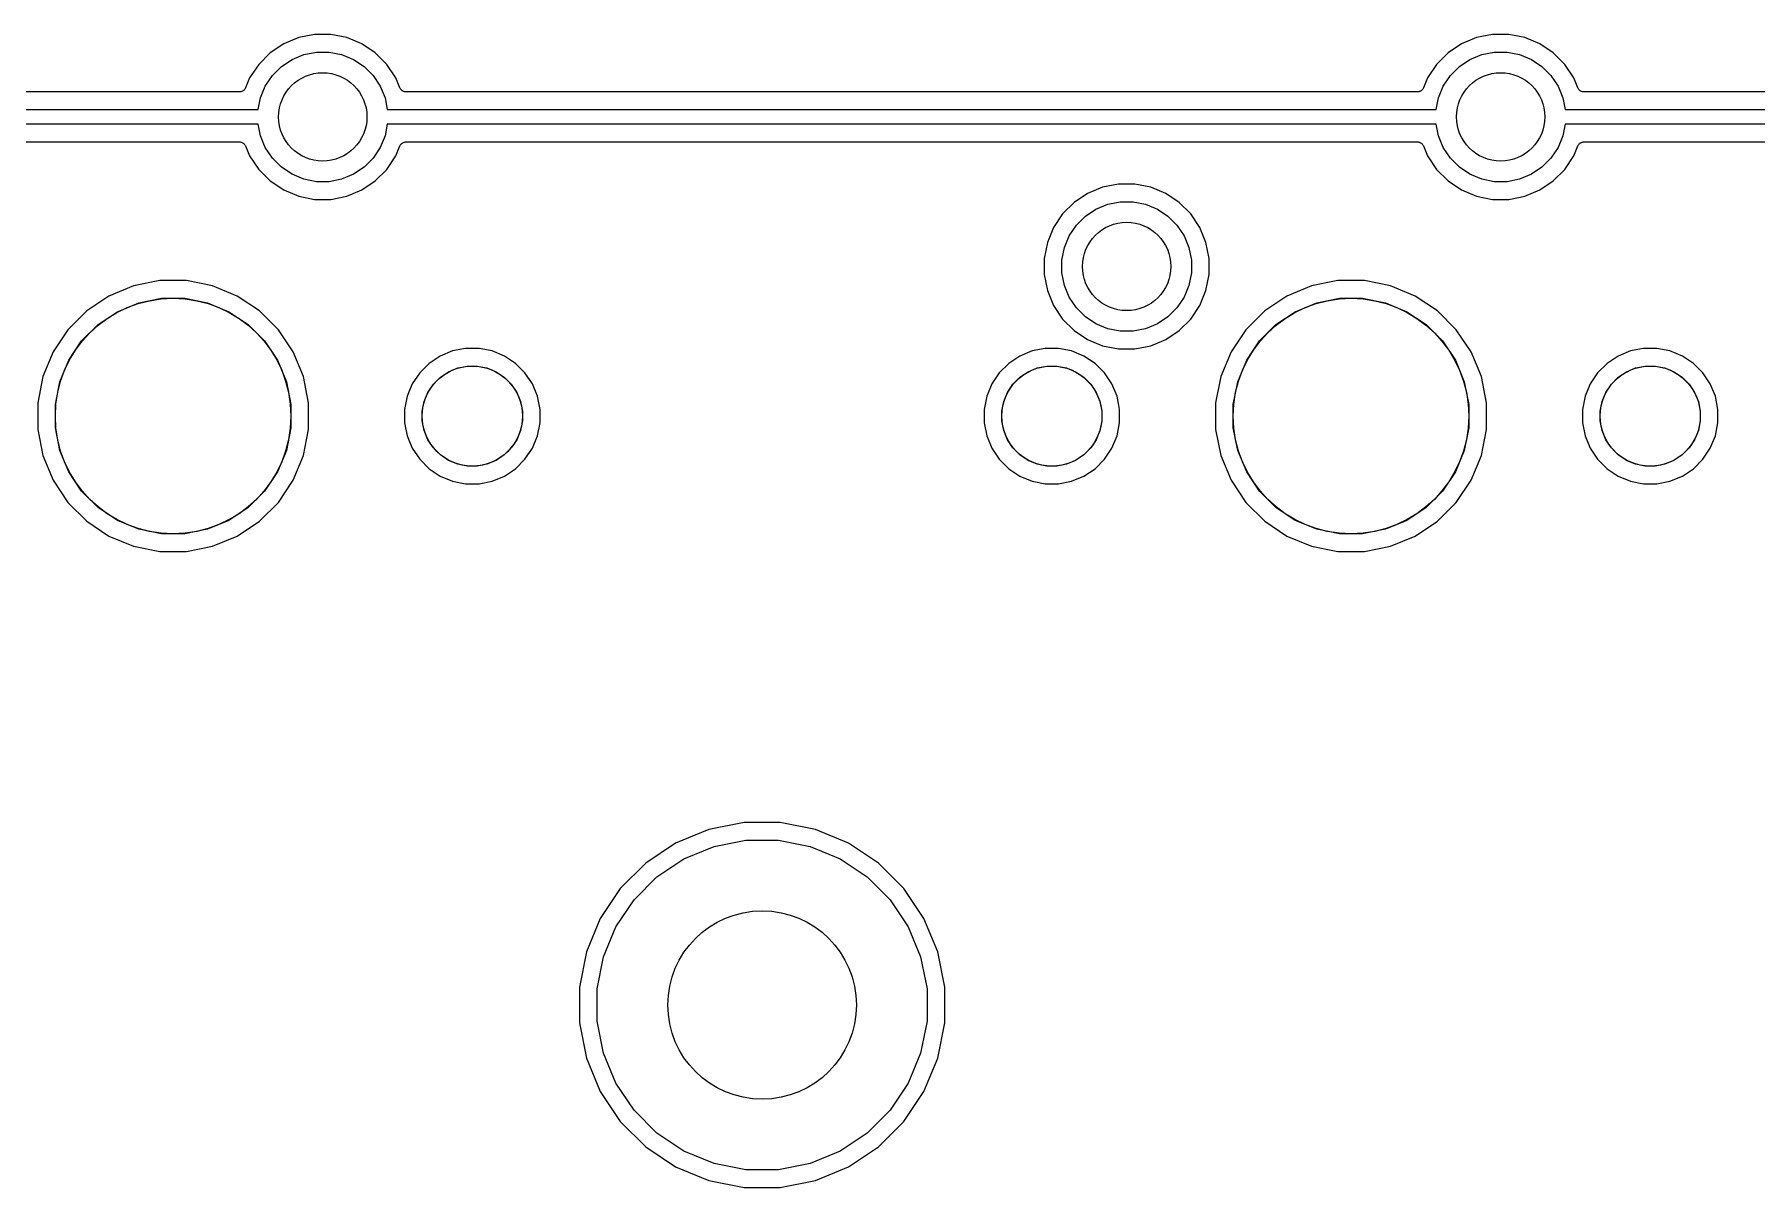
# Model space of a CAD drawing. Extents: x 13 to 148, y -136 to -18.
# Drawn here: x 87.65 to 116.89, y -78.1 to -58.52 of the extents above; entities that cross this region are included whole.
import ezdxf

# ---------------------------------------------------------------- set-up
doc = ezdxf.new("R2010")
doc.units = 0
doc.layers.add('BLACK', color=7, linetype='CONTINUOUS')

msp = doc.modelspace()

# ---------------------------------------------------------------- linework, layer by layer
at = {"layer": 'BLACK', "linetype": 'CONTINUOUS'}
for p, q in [((91.8768, -58.6793), (91.6476, -58.8325)), ((92.1316, -58.5738), (91.8768, -58.6793)), ((92.4021, -58.52), (92.1316, -58.5738)), ((92.6779, -58.52), (92.4021, -58.52)), ((92.9484, -58.5738), (92.6779, -58.52)), ((93.2031, -58.6793), (92.9484, -58.5738)), ((93.4324, -58.8325), (93.2031, -58.6793)), ((111.877, -58.6793), (111.648, -58.8325)), ((112.132, -58.5738), (111.877, -58.6793)), ((112.402, -58.52), (112.132, -58.5738)), ((112.678, -58.52), (112.402, -58.52)), ((112.948, -58.5738), (112.678, -58.52)), ((113.203, -58.6793), (112.948, -58.5738)), ((113.432, -58.8325), (113.203, -58.6793)), ((91.4526, -59.0276), (91.2993, -59.2569)), ((91.6476, -58.8325), (91.4526, -59.0276)), ((91.8388, -59.0656), (92.019, -58.9452)), ((92.019, -58.9452), (92.2191, -58.8623)), ((92.2191, -58.8623), (92.4317, -58.82)), ((92.4317, -58.82), (92.6483, -58.82)), ((92.6483, -58.82), (92.8609, -58.8623)), ((92.8609, -58.8623), (93.061, -58.9452)), ((93.061, -58.9452), (93.2412, -59.0656)), ((93.6274, -59.0276), (93.4324, -58.8325)), ((93.7807, -59.2569), (93.6274, -59.0276)), ((111.453, -59.0276), (111.299, -59.2569)), ((111.648, -58.8325), (111.453, -59.0276)), ((111.839, -59.0656), (112.019, -58.9452)), ((112.019, -58.9452), (112.219, -58.8623)), ((112.219, -58.8623), (112.432, -58.82)), ((112.432, -58.82), (112.648, -58.82)), ((112.648, -58.82), (112.861, -58.8623)), ((112.861, -58.8623), (113.061, -58.9452)), ((113.061, -58.9452), (113.241, -59.0656)), ((113.627, -59.0276), (113.432, -58.8325)), ((113.781, -59.2569), (113.627, -59.0276)), ((91.2993, -59.2569), (91.2288, -59.4271)), ((91.5652, -59.399), (91.6856, -59.2188)), ((91.6856, -59.2188), (91.8388, -59.0656)), ((93.2412, -59.0656), (93.3944, -59.2188)), ((93.3944, -59.2188), (93.5148, -59.399)), ((93.8512, -59.4271), (93.7807, -59.2569)), ((111.299, -59.2569), (111.229, -59.4271)), ((111.565, -59.399), (111.686, -59.2188)), ((111.686, -59.2188), (111.839, -59.0656)), ((113.241, -59.0656), (113.394, -59.2188)), ((113.394, -59.2188), (113.515, -59.399)), ((113.851, -59.4271), (113.781, -59.2569)), ((91.1272, -59.495), (73.9528, -59.495)), ((91.1374, -59.494), (91.1272, -59.495)), ((91.1476, -59.4931), (91.1374, -59.494)), ((91.1481, -59.493), (91.1476, -59.4931)), ((91.1486, -59.4929), (91.1481, -59.493)), ((91.1584, -59.4899), (91.1486, -59.4929)), ((91.1682, -59.4871), (91.1584, -59.4899)), ((91.1686, -59.4868), (91.1682, -59.4871)), ((91.1691, -59.4867), (91.1686, -59.4868)), ((91.1782, -59.4819), (91.1691, -59.4867)), ((91.1873, -59.4771), (91.1782, -59.4819)), ((91.1876, -59.4768), (91.1873, -59.4771)), ((91.1881, -59.4766), (91.1876, -59.4768)), ((91.196, -59.4701), (91.1881, -59.4766)), ((91.204, -59.4637), (91.196, -59.4701)), ((91.2043, -59.4634), (91.204, -59.4637)), ((91.2047, -59.4631), (91.2043, -59.4634)), ((91.2112, -59.4552), (91.2047, -59.4631)), ((91.2178, -59.4473), (91.2112, -59.4552)), ((91.2181, -59.4469), (91.2178, -59.4473)), ((91.2184, -59.4465), (91.2181, -59.4469)), ((91.2233, -59.4375), (91.2184, -59.4465)), ((91.2282, -59.4285), (91.2233, -59.4375)), ((91.2286, -59.4277), (91.2282, -59.4285)), ((91.2288, -59.4271), (91.2286, -59.4276)), ((91.2286, -59.4276), (91.2286, -59.4276)), ((91.2286, -59.4276), (91.2286, -59.4277)), ((91.4433, -59.795), (91.4823, -59.5991)), ((91.4823, -59.5991), (91.5652, -59.399)), ((93.5148, -59.399), (93.5977, -59.5991)), ((93.5977, -59.5991), (93.6367, -59.795)), ((93.856, -59.4362), (93.8512, -59.4271)), ((93.8608, -59.4452), (93.856, -59.4362)), ((93.8611, -59.4456), (93.8608, -59.4452)), ((93.8613, -59.446), (93.8611, -59.4456)), ((93.8678, -59.454), (93.8613, -59.446)), ((93.8742, -59.462), (93.8678, -59.454)), ((93.8746, -59.4623), (93.8742, -59.462)), ((93.8749, -59.4626), (93.8746, -59.4623)), ((93.8828, -59.4692), (93.8749, -59.4626)), ((93.8907, -59.4758), (93.8828, -59.4692)), ((93.8911, -59.476), (93.8907, -59.4758)), ((93.8915, -59.4763), (93.8911, -59.476)), ((93.9005, -59.4812), (93.8915, -59.4763)), ((93.9095, -59.4861), (93.9005, -59.4812)), ((93.9099, -59.4863), (93.9095, -59.4861)), ((93.9104, -59.4865), (93.9099, -59.4863)), ((93.9201, -59.4895), (93.9104, -59.4865)), ((93.9299, -59.4926), (93.9201, -59.4895)), ((93.9304, -59.4926), (93.9299, -59.4926)), ((93.9309, -59.4928), (93.9304, -59.4926)), ((93.941, -59.4938), (93.9309, -59.4928)), ((93.9513, -59.495), (93.941, -59.4938)), ((93.9522, -59.495), (93.9513, -59.495)), ((93.9523, -59.495), (93.9522, -59.495)), ((93.9522, -59.495), (93.9522, -59.495)), ((93.9528, -59.495), (93.9523, -59.495)), ((111.127, -59.495), (93.9528, -59.495)), ((111.137, -59.494), (111.127, -59.495)), ((111.148, -59.4931), (111.137, -59.494)), ((111.149, -59.4929), (111.148, -59.493)), ((111.148, -59.493), (111.148, -59.4931)), ((111.158, -59.4899), (111.149, -59.4929)), ((111.168, -59.4871), (111.158, -59.4899)), ((111.169, -59.4868), (111.168, -59.4871)), ((111.178, -59.4819), (111.169, -59.4867)), ((111.169, -59.4867), (111.169, -59.4868)), ((111.187, -59.4771), (111.178, -59.4819)), ((111.188, -59.4768), (111.187, -59.4771)), ((111.196, -59.4701), (111.188, -59.4766)), ((111.188, -59.4766), (111.188, -59.4768)), ((111.204, -59.4637), (111.196, -59.4701)), ((111.205, -59.4631), (111.204, -59.4634)), ((111.204, -59.4634), (111.204, -59.4637)), ((111.211, -59.4552), (111.205, -59.4631)), ((111.218, -59.4473), (111.211, -59.4552)), ((111.223, -59.4375), (111.218, -59.4465)), ((111.218, -59.4465), (111.218, -59.4469)), ((111.218, -59.4469), (111.218, -59.4473)), ((111.228, -59.4285), (111.223, -59.4375)), ((111.229, -59.4277), (111.228, -59.4285)), ((111.229, -59.4271), (111.229, -59.4276)), ((111.229, -59.4276), (111.229, -59.4276)), ((111.229, -59.4276), (111.229, -59.4277)), ((111.443, -59.795), (111.482, -59.5991)), ((111.482, -59.5991), (111.565, -59.399)), ((113.515, -59.399), (113.598, -59.5991)), ((113.598, -59.5991), (113.637, -59.795)), ((113.856, -59.4362), (113.851, -59.4271)), ((113.861, -59.4452), (113.856, -59.4362)), ((113.861, -59.4456), (113.861, -59.4452)), ((113.861, -59.446), (113.861, -59.4456)), ((113.868, -59.454), (113.861, -59.446)), ((113.874, -59.462), (113.868, -59.454)), ((113.875, -59.4623), (113.874, -59.462)), ((113.875, -59.4626), (113.875, -59.4623)), ((113.883, -59.4692), (113.875, -59.4626)), ((113.891, -59.4758), (113.883, -59.4692)), ((113.891, -59.476), (113.891, -59.4758)), ((113.891, -59.4763), (113.891, -59.476)), ((113.9, -59.4812), (113.891, -59.4763)), ((113.909, -59.4861), (113.9, -59.4812)), ((113.91, -59.4863), (113.909, -59.4861)), ((113.91, -59.4865), (113.91, -59.4863)), ((113.92, -59.4895), (113.91, -59.4865)), ((113.93, -59.4926), (113.92, -59.4895)), ((113.931, -59.4928), (113.93, -59.4926)), ((113.93, -59.4926), (113.93, -59.4926)), ((113.941, -59.4938), (113.931, -59.4928)), ((113.951, -59.495), (113.941, -59.4938)), ((113.952, -59.495), (113.951, -59.495)), ((113.953, -59.495), (113.952, -59.495)), ((113.952, -59.495), (113.952, -59.495)), ((113.952, -59.495), (113.952, -59.495)), ((121.956, -59.495), (113.953, -59.495)), ((73.6367, -59.795), (91.4433, -59.795)), ((93.6367, -59.795), (111.443, -59.795)), ((113.637, -59.795), (122.225, -59.795)), ((91.4433, -60.045), (73.6367, -60.045)), ((91.4823, -60.2409), (91.4433, -60.045)), ((93.6367, -60.045), (93.5977, -60.2409)), ((111.443, -60.045), (93.6367, -60.045)), ((111.482, -60.2409), (111.443, -60.045)), ((113.637, -60.045), (113.598, -60.2409)), ((122.2, -60.045), (113.637, -60.045)), ((73.9528, -60.345), (91.1272, -60.345)), ((91.1272, -60.345), (91.1277, -60.345)), ((91.1277, -60.345), (91.1278, -60.345)), ((91.1278, -60.345), (91.1278, -60.345)), ((91.1278, -60.345), (91.1287, -60.345)), ((91.1287, -60.345), (91.1389, -60.3462)), ((91.1389, -60.3462), (91.1491, -60.3472)), ((91.1491, -60.3472), (91.1496, -60.3473)), ((91.1496, -60.3473), (91.1501, -60.3474)), ((91.1501, -60.3474), (91.1599, -60.3505)), ((91.1599, -60.3505), (91.1696, -60.3535)), ((91.1696, -60.3535), (91.1701, -60.3537)), ((91.1701, -60.3537), (91.1705, -60.3539)), ((91.1705, -60.3539), (91.1795, -60.3588)), ((91.1795, -60.3588), (91.1885, -60.3637)), ((91.1885, -60.3637), (91.1889, -60.364)), ((91.1889, -60.364), (91.1893, -60.3642)), ((91.1893, -60.3642), (91.1972, -60.3708)), ((91.1972, -60.3708), (91.2051, -60.3774)), ((91.2051, -60.3774), (91.2054, -60.3777)), ((91.2054, -60.3777), (91.2058, -60.378)), ((91.2058, -60.378), (91.2122, -60.386)), ((91.2122, -60.386), (91.2187, -60.394)), ((91.2187, -60.394), (91.2189, -60.3944)), ((91.2189, -60.3944), (91.2192, -60.3948)), ((91.2192, -60.3948), (91.224, -60.4038)), ((91.224, -60.4038), (91.2288, -60.4129)), ((91.2288, -60.4129), (91.2993, -60.5831)), ((91.5652, -60.441), (91.4823, -60.2409)), ((91.6856, -60.6212), (91.5652, -60.441)), ((93.5148, -60.441), (93.3944, -60.6212)), ((93.5977, -60.2409), (93.5148, -60.441)), ((93.7807, -60.5831), (93.8512, -60.4129)), ((93.8512, -60.4129), (93.8514, -60.4124)), ((93.8514, -60.4123), (93.8518, -60.4115)), ((93.8514, -60.4124), (93.8514, -60.4123)), ((93.8514, -60.4124), (93.8514, -60.4124)), ((93.8518, -60.4115), (93.8567, -60.4025)), ((93.8567, -60.4025), (93.8616, -60.3935)), ((93.8616, -60.3935), (93.8619, -60.3931)), ((93.8619, -60.3931), (93.8622, -60.3927)), ((93.8622, -60.3927), (93.8687, -60.3849)), ((93.8687, -60.3849), (93.8753, -60.3769)), ((93.8753, -60.3769), (93.8757, -60.3766)), ((93.8757, -60.3766), (93.876, -60.3763)), ((93.876, -60.3763), (93.8839, -60.3699)), ((93.8839, -60.3699), (93.8919, -60.3634)), ((93.8919, -60.3634), (93.8924, -60.3632)), ((93.8924, -60.3632), (93.8927, -60.3629)), ((93.8927, -60.3629), (93.9018, -60.3581)), ((93.9018, -60.3581), (93.9109, -60.3533)), ((93.9109, -60.3533), (93.9113, -60.3532)), ((93.9113, -60.3532), (93.9118, -60.3529)), ((93.9118, -60.3529), (93.9216, -60.3501)), ((93.9216, -60.3501), (93.9314, -60.3471)), ((93.9314, -60.3471), (93.9319, -60.347)), ((93.9319, -60.347), (93.9324, -60.3469)), ((93.9324, -60.3469), (93.9425, -60.346)), ((93.9425, -60.346), (93.9528, -60.345)), ((93.9528, -60.345), (111.127, -60.345)), ((111.127, -60.345), (111.128, -60.345)), ((111.128, -60.345), (111.128, -60.345)), ((111.128, -60.345), (111.128, -60.345)), ((111.128, -60.345), (111.129, -60.345)), ((111.129, -60.345), (111.139, -60.3462)), ((111.139, -60.3462), (111.149, -60.3472)), ((111.149, -60.3472), (111.15, -60.3473)), ((111.15, -60.3473), (111.15, -60.3474)), ((111.15, -60.3474), (111.16, -60.3505)), ((111.16, -60.3505), (111.17, -60.3535)), ((111.17, -60.3535), (111.17, -60.3537)), ((111.17, -60.3537), (111.171, -60.3539)), ((111.171, -60.3539), (111.18, -60.3588)), ((111.18, -60.3588), (111.189, -60.3637)), ((111.189, -60.3637), (111.189, -60.364)), ((111.189, -60.364), (111.189, -60.3642)), ((111.189, -60.3642), (111.197, -60.3708)), ((111.197, -60.3708), (111.205, -60.3774)), ((111.205, -60.3774), (111.205, -60.3777)), ((111.205, -60.3777), (111.206, -60.378)), ((111.206, -60.378), (111.212, -60.386)), ((111.212, -60.386), (111.219, -60.394)), ((111.219, -60.394), (111.219, -60.3944)), ((111.219, -60.3944), (111.219, -60.3948)), ((111.219, -60.3948), (111.224, -60.4038)), ((111.224, -60.4038), (111.229, -60.4129)), ((111.229, -60.4129), (111.299, -60.5831)), ((111.565, -60.441), (111.482, -60.2409)), ((111.686, -60.6212), (111.565, -60.441)), ((113.515, -60.441), (113.394, -60.6212)), ((113.598, -60.2409), (113.515, -60.441)), ((113.781, -60.5831), (113.851, -60.4129)), ((113.851, -60.4123), (113.852, -60.4115)), ((113.851, -60.4124), (113.851, -60.4123)), ((113.851, -60.4129), (113.851, -60.4124)), ((113.851, -60.4124), (113.851, -60.4124)), ((113.852, -60.4115), (113.857, -60.4025)), ((113.857, -60.4025), (113.862, -60.3935)), ((113.862, -60.3927), (113.869, -60.3849)), ((113.862, -60.3931), (113.862, -60.3927)), ((113.862, -60.3935), (113.862, -60.3931)), ((113.869, -60.3849), (113.875, -60.3769)), ((113.875, -60.3769), (113.876, -60.3766)), ((113.876, -60.3763), (113.884, -60.3699)), ((113.876, -60.3766), (113.876, -60.3763)), ((113.884, -60.3699), (113.892, -60.3634)), ((113.892, -60.3632), (113.893, -60.3629)), ((113.892, -60.3634), (113.892, -60.3632)), ((113.893, -60.3629), (113.902, -60.3581)), ((113.902, -60.3581), (113.911, -60.3533)), ((113.911, -60.3532), (113.912, -60.3529)), ((113.911, -60.3533), (113.911, -60.3532)), ((113.912, -60.3529), (113.922, -60.3501)), ((113.922, -60.3501), (113.931, -60.3471)), ((113.931, -60.3471), (113.932, -60.347)), ((113.932, -60.3469), (113.943, -60.346)), ((113.932, -60.347), (113.932, -60.3469)), ((113.943, -60.346), (113.953, -60.345)), ((113.953, -60.345), (121.879, -60.345)), ((91.2993, -60.5831), (91.4526, -60.8124)), ((91.4526, -60.8124), (91.6476, -61.0074)), ((91.8388, -60.7744), (91.6856, -60.6212)), ((92.019, -60.8948), (91.8388, -60.7744)), ((93.2412, -60.7744), (93.061, -60.8948)), ((93.3944, -60.6212), (93.2412, -60.7744)), ((93.4324, -61.0074), (93.6274, -60.8124)), ((93.6274, -60.8124), (93.7807, -60.5831)), ((111.299, -60.5831), (111.453, -60.8124)), ((111.453, -60.8124), (111.648, -61.0074)), ((111.839, -60.7744), (111.686, -60.6212)), ((112.019, -60.8948), (111.839, -60.7744)), ((113.241, -60.7744), (113.061, -60.8948)), ((113.394, -60.6212), (113.241, -60.7744)), ((113.432, -61.0074), (113.627, -60.8124)), ((113.627, -60.8124), (113.781, -60.5831)), ((91.6476, -61.0074), (91.8768, -61.1607)), ((92.2191, -60.9777), (92.019, -60.8948)), ((92.4317, -61.02), (92.2191, -60.9777)), ((92.6483, -61.02), (92.4317, -61.02)), ((92.8609, -60.9777), (92.6483, -61.02)), ((93.061, -60.8948), (92.8609, -60.9777)), ((93.2031, -61.1607), (93.4324, -61.0074)), ((106.052, -61.06), (105.782, -61.1138)), ((106.328, -61.06), (106.052, -61.06)), ((106.598, -61.1138), (106.328, -61.06)), ((111.648, -61.0074), (111.877, -61.1607)), ((112.219, -60.9777), (112.019, -60.8948)), ((112.432, -61.02), (112.219, -60.9777)), ((112.648, -61.02), (112.432, -61.02)), ((112.861, -60.9777), (112.648, -61.02)), ((113.061, -60.8948), (112.861, -60.9777)), ((113.203, -61.1607), (113.432, -61.0074)), ((91.8768, -61.1607), (92.1316, -61.2662)), ((92.1316, -61.2662), (92.4021, -61.32)), ((92.4021, -61.32), (92.6779, -61.32)), ((92.6779, -61.32), (92.9484, -61.2662)), ((92.9484, -61.2662), (93.2031, -61.1607)), ((105.298, -61.3725), (105.103, -61.5676)), ((105.527, -61.2193), (105.298, -61.3725)), ((105.782, -61.1138), (105.527, -61.2193)), ((105.669, -61.4852), (105.869, -61.4023)), ((105.869, -61.4023), (106.082, -61.36)), ((106.082, -61.36), (106.298, -61.36)), ((106.298, -61.36), (106.511, -61.4023)), ((106.511, -61.4023), (106.711, -61.4852)), ((106.853, -61.2193), (106.598, -61.1138)), ((107.082, -61.3725), (106.853, -61.2193)), ((107.277, -61.5676), (107.082, -61.3725)), ((111.877, -61.1607), (112.132, -61.2662)), ((112.132, -61.2662), (112.402, -61.32)), ((112.402, -61.32), (112.678, -61.32)), ((112.678, -61.32), (112.948, -61.2662)), ((112.948, -61.2662), (113.203, -61.1607)), ((105.103, -61.5676), (104.949, -61.7969)), ((105.336, -61.7588), (105.489, -61.6056)), ((105.489, -61.6056), (105.669, -61.4852)), ((106.711, -61.4852), (106.891, -61.6056)), ((106.891, -61.6056), (107.044, -61.7588)), ((107.431, -61.7968), (107.277, -61.5676)), ((104.949, -61.7969), (104.844, -62.0516)), ((105.132, -62.1391), (105.215, -61.939)), ((105.215, -61.939), (105.336, -61.7588)), ((107.044, -61.7588), (107.165, -61.939)), ((107.165, -61.939), (107.248, -62.1391)), ((107.536, -62.0516), (107.431, -61.7968)), ((104.844, -62.0516), (104.79, -62.3221)), ((105.09, -62.3517), (105.132, -62.1391)), ((107.248, -62.1391), (107.29, -62.3517)), ((107.59, -62.3221), (107.536, -62.0516)), ((104.79, -62.3221), (104.79, -62.5979)), ((105.09, -62.5683), (105.09, -62.3517)), ((105.132, -62.7809), (105.09, -62.5683)), ((107.29, -62.5683), (107.248, -62.7809)), ((107.29, -62.3517), (107.29, -62.5683)), ((107.59, -62.5979), (107.59, -62.3221)), ((89.3291, -62.7884), (88.9105, -62.9618)), ((89.7735, -62.7), (89.3291, -62.7884)), ((90.2265, -62.7), (89.7735, -62.7)), ((90.6709, -62.7884), (90.2265, -62.7)), ((91.0895, -62.9618), (90.6709, -62.7884)), ((104.79, -62.5979), (104.844, -62.8684)), ((105.215, -62.981), (105.132, -62.7809)), ((107.248, -62.7809), (107.165, -62.981)), ((107.536, -62.8684), (107.59, -62.5979)), ((109.329, -62.7884), (108.911, -62.9618)), ((109.773, -62.7), (109.329, -62.7884)), ((110.227, -62.7), (109.773, -62.7)), ((110.671, -62.7884), (110.227, -62.7)), ((111.089, -62.9618), (110.671, -62.7884)), ((88.9105, -62.9618), (88.5338, -63.2135)), ((89.0526, -63.2276), (89.4166, -63.0769)), ((89.4166, -63.0769), (89.803, -63)), ((89.803, -63), (90.197, -63)), ((90.197, -63), (90.5834, -63.0769)), ((90.5834, -63.0769), (90.9474, -63.2276)), ((91.4662, -63.2135), (91.0895, -62.9618)), ((104.844, -62.8684), (104.949, -63.1231)), ((104.949, -63.1231), (105.103, -63.3524)), ((105.336, -63.1612), (105.215, -62.981)), ((107.165, -62.981), (107.044, -63.1612)), ((107.277, -63.3524), (107.431, -63.1231)), ((107.431, -63.1231), (107.536, -62.8684)), ((108.911, -62.9618), (108.534, -63.2135)), ((109.053, -63.2276), (109.417, -63.0769)), ((109.417, -63.0769), (109.803, -63)), ((109.803, -63), (110.197, -63)), ((110.197, -63), (110.583, -63.0769)), ((110.583, -63.0769), (110.947, -63.2276)), ((111.466, -63.2135), (111.089, -62.9618)), ((88.5338, -63.2135), (88.2135, -63.5338)), ((88.4465, -63.7251), (88.7251, -63.4465)), ((88.7251, -63.4465), (89.0526, -63.2276)), ((90.9474, -63.2276), (91.2749, -63.4465)), ((91.2749, -63.4465), (91.5535, -63.7251)), ((91.7865, -63.5338), (91.4662, -63.2135)), ((105.103, -63.3524), (105.298, -63.5474)), ((105.489, -63.3144), (105.336, -63.1612)), ((105.669, -63.4348), (105.489, -63.3144)), ((105.869, -63.5177), (105.669, -63.4348)), ((106.711, -63.4348), (106.511, -63.5177)), ((106.891, -63.3144), (106.711, -63.4348)), ((107.044, -63.1612), (106.891, -63.3144)), ((107.082, -63.5474), (107.277, -63.3524)), ((108.534, -63.2135), (108.213, -63.5338)), ((108.446, -63.7251), (108.725, -63.4465)), ((108.725, -63.4465), (109.053, -63.2276)), ((110.947, -63.2276), (111.275, -63.4465)), ((111.275, -63.4465), (111.554, -63.7251)), ((111.787, -63.5338), (111.466, -63.2135)), ((88.2135, -63.5338), (87.9618, -63.9105)), ((88.2276, -64.0526), (88.4465, -63.7251)), ((91.5535, -63.7251), (91.7724, -64.0526)), ((92.0382, -63.9105), (91.7865, -63.5338)), ((105.298, -63.5474), (105.527, -63.7007)), ((105.527, -63.7007), (105.782, -63.8062)), ((106.082, -63.56), (105.869, -63.5177)), ((106.298, -63.56), (106.082, -63.56)), ((106.511, -63.5177), (106.298, -63.56)), ((106.598, -63.8062), (106.853, -63.7007)), ((106.853, -63.7007), (107.082, -63.5474)), ((108.213, -63.5338), (107.962, -63.9105)), ((108.228, -64.0526), (108.446, -63.7251)), ((111.554, -63.7251), (111.772, -64.0526)), ((112.038, -63.9105), (111.787, -63.5338)), ((87.9618, -63.9105), (87.7884, -64.3291)), ((92.2116, -64.3291), (92.0382, -63.9105)), ((94.5353, -63.9809), (94.3469, -64.1067)), ((94.7446, -63.8942), (94.5353, -63.9809)), ((94.9667, -63.85), (94.7446, -63.8942)), ((95.1933, -63.85), (94.9667, -63.85)), ((95.4154, -63.8942), (95.1933, -63.85)), ((95.6247, -63.9809), (95.4154, -63.8942)), ((95.8131, -64.1067), (95.6247, -63.9809)), ((104.375, -63.9809), (104.187, -64.1067)), ((104.585, -63.8942), (104.375, -63.9809)), ((104.807, -63.85), (104.585, -63.8942)), ((105.033, -63.85), (104.807, -63.85)), ((105.255, -63.8942), (105.033, -63.85)), ((105.465, -63.9809), (105.255, -63.8942)), ((105.653, -64.1067), (105.465, -63.9809)), ((105.782, -63.8062), (106.052, -63.86)), ((106.052, -63.86), (106.328, -63.86)), ((106.328, -63.86), (106.598, -63.8062)), ((107.962, -63.9105), (107.788, -64.3291)), ((112.212, -64.3291), (112.038, -63.9105)), ((114.535, -63.9809), (114.347, -64.1067)), ((114.745, -63.8942), (114.535, -63.9809)), ((114.967, -63.85), (114.745, -63.8942)), ((115.193, -63.85), (114.967, -63.85)), ((115.415, -63.8942), (115.193, -63.85)), ((115.625, -63.9809), (115.415, -63.8942)), ((115.813, -64.1067), (115.625, -63.9809)), ((88.0769, -64.4166), (88.2276, -64.0526)), ((91.7724, -64.0526), (91.9231, -64.4166)), ((94.1867, -64.2669), (94.0609, -64.4553)), ((94.3469, -64.1067), (94.1867, -64.2669)), ((94.5382, -64.3398), (94.6774, -64.2467)), ((94.6774, -64.2467), (94.8321, -64.1827)), ((94.8321, -64.1827), (94.9963, -64.15)), ((94.9963, -64.15), (95.1637, -64.15)), ((95.1637, -64.15), (95.3279, -64.1827)), ((95.3279, -64.1827), (95.4826, -64.2467)), ((95.4826, -64.2467), (95.6218, -64.3398)), ((95.9733, -64.2669), (95.8131, -64.1067)), ((96.0991, -64.4553), (95.9733, -64.2669)), ((104.027, -64.2669), (103.901, -64.4553)), ((104.187, -64.1067), (104.027, -64.2669)), ((104.378, -64.3398), (104.517, -64.2467)), ((104.517, -64.2467), (104.672, -64.1827)), ((104.672, -64.1827), (104.836, -64.15)), ((104.836, -64.15), (105.004, -64.15)), ((105.004, -64.15), (105.168, -64.1827)), ((105.168, -64.1827), (105.323, -64.2467)), ((105.323, -64.2467), (105.462, -64.3398)), ((105.813, -64.2669), (105.653, -64.1067)), ((105.939, -64.4553), (105.813, -64.2669)), ((108.077, -64.4166), (108.228, -64.0526)), ((111.772, -64.0526), (111.923, -64.4166)), ((114.187, -64.2669), (114.061, -64.4553)), ((114.347, -64.1067), (114.187, -64.2669)), ((114.538, -64.3398), (114.677, -64.2467)), ((114.677, -64.2467), (114.832, -64.1827)), ((114.832, -64.1827), (114.996, -64.15)), ((114.996, -64.15), (115.164, -64.15)), ((115.164, -64.15), (115.328, -64.1827)), ((115.328, -64.1827), (115.483, -64.2467)), ((115.483, -64.2467), (115.622, -64.3398)), ((115.973, -64.2669), (115.813, -64.1067)), ((116.099, -64.4553), (115.973, -64.2669)), ((87.7884, -64.3291), (87.7, -64.7735)), ((88, -64.803), (88.0769, -64.4166)), ((91.9231, -64.4166), (92, -64.803)), ((92.3, -64.7735), (92.2116, -64.3291)), ((94.0609, -64.4553), (93.9742, -64.6646)), ((94.2627, -64.7521), (94.3267, -64.5974)), ((94.3267, -64.5974), (94.4198, -64.4582)), ((94.4198, -64.4582), (94.5382, -64.3398)), ((95.6218, -64.3398), (95.7402, -64.4582)), ((95.7402, -64.4582), (95.8333, -64.5974)), ((95.8333, -64.5974), (95.8973, -64.7521)), ((96.1858, -64.6646), (96.0991, -64.4553)), ((103.901, -64.4553), (103.814, -64.6646)), ((104.103, -64.7521), (104.167, -64.5974)), ((104.167, -64.5974), (104.26, -64.4582)), ((104.26, -64.4582), (104.378, -64.3398)), ((105.462, -64.3398), (105.58, -64.4582)), ((105.58, -64.4582), (105.673, -64.5974)), ((105.673, -64.5974), (105.737, -64.7521)), ((106.026, -64.6646), (105.939, -64.4553)), ((107.788, -64.3291), (107.7, -64.7735)), ((108, -64.803), (108.077, -64.4166)), ((111.923, -64.4166), (112, -64.803)), ((112.3, -64.7735), (112.212, -64.3291)), ((114.061, -64.4553), (113.974, -64.6646)), ((114.263, -64.7521), (114.327, -64.5974)), ((114.327, -64.5974), (114.42, -64.4582)), ((114.42, -64.4582), (114.538, -64.3398)), ((115.622, -64.3398), (115.74, -64.4582)), ((115.74, -64.4582), (115.833, -64.5974)), ((115.833, -64.5974), (115.897, -64.7521)), ((116.186, -64.6646), (116.099, -64.4553)), ((87.7, -64.7735), (87.7, -65.2265)), ((88, -65.197), (88, -64.803)), ((92, -64.803), (92, -65.197)), ((92.3, -65.2265), (92.3, -64.7735)), ((93.9742, -64.6646), (93.93, -64.8867)), ((93.93, -64.8867), (93.93, -65.1133)), ((94.23, -64.9163), (94.2627, -64.7521)), ((95.8973, -64.7521), (95.93, -64.9163)), ((96.23, -64.8867), (96.1858, -64.6646)), ((96.23, -65.1133), (96.23, -64.8867)), ((103.814, -64.6646), (103.77, -64.8867)), ((103.77, -64.8867), (103.77, -65.1133)), ((104.07, -64.9163), (104.103, -64.7521)), ((105.737, -64.7521), (105.77, -64.9163)), ((106.05, -64.7839), (106.026, -64.6646)), ((106.05, -64.7841), (106.05, -64.7839)), ((106.07, -64.8867), (106.05, -64.7841)), ((106.07, -65.1133), (106.07, -64.8867)), ((107.7, -64.7735), (107.7, -65.2265)), ((108, -65.197), (108, -64.803)), ((112, -64.803), (112, -65.197)), ((112.3, -65.2265), (112.3, -64.7735)), ((113.974, -64.6646), (113.93, -64.8867)), ((113.93, -64.8867), (113.93, -65.1133)), ((114.23, -64.9163), (114.263, -64.7521)), ((115.897, -64.7521), (115.93, -64.9163)), ((116.23, -64.8867), (116.186, -64.6646)), ((116.23, -65.1133), (116.23, -64.8867)), ((88.0769, -65.5834), (88, -65.197)), ((92, -65.197), (91.9231, -65.5834)), ((93.93, -65.1133), (93.9742, -65.3354)), ((94.23, -65.0837), (94.23, -64.9163)), ((94.2627, -65.2479), (94.23, -65.0837)), ((95.93, -65.0837), (95.8973, -65.2479)), ((95.93, -64.9163), (95.93, -65.0837)), ((96.1858, -65.3354), (96.23, -65.1133)), ((103.77, -65.1133), (103.814, -65.3354)), ((104.07, -65.0837), (104.07, -64.9163)), ((104.103, -65.2479), (104.07, -65.0837)), ((105.77, -65.0837), (105.737, -65.2479)), ((105.77, -64.9163), (105.77, -65.0837)), ((106.026, -65.3354), (106.07, -65.1133)), ((108.077, -65.5834), (108, -65.197)), ((112, -65.197), (111.923, -65.5834)), ((113.93, -65.1133), (113.974, -65.3354)), ((114.23, -65.0837), (114.23, -64.9163)), ((114.263, -65.2479), (114.23, -65.0837)), ((115.93, -65.0837), (115.897, -65.2479)), ((115.93, -64.9163), (115.93, -65.0837)), ((116.186, -65.3354), (116.23, -65.1133)), ((87.7, -65.2265), (87.7884, -65.6709)), ((92.2116, -65.6709), (92.3, -65.2265)), ((93.9742, -65.3354), (94.0609, -65.5447)), ((94.3267, -65.4026), (94.2627, -65.2479)), ((94.4198, -65.5418), (94.3267, -65.4026)), ((95.8333, -65.4026), (95.7402, -65.5418)), ((95.8973, -65.2479), (95.8333, -65.4026)), ((96.0991, -65.5447), (96.1858, -65.3354)), ((103.814, -65.3354), (103.901, -65.5447)), ((104.167, -65.4026), (104.103, -65.2479)), ((104.26, -65.5418), (104.167, -65.4026)), ((105.673, -65.4026), (105.58, -65.5418)), ((105.737, -65.2479), (105.673, -65.4026)), ((105.939, -65.5447), (106.026, -65.3354)), ((107.7, -65.2265), (107.788, -65.6709)), ((112.212, -65.6709), (112.3, -65.2265)), ((113.974, -65.3354), (114.061, -65.5447)), ((114.327, -65.4026), (114.263, -65.2479)), ((114.42, -65.5418), (114.327, -65.4026)), ((115.833, -65.4026), (115.74, -65.5418)), ((115.897, -65.2479), (115.833, -65.4026)), ((116.099, -65.5447), (116.186, -65.3354)), ((87.7884, -65.6709), (87.9618, -66.0895)), ((88.2276, -65.9474), (88.0769, -65.5834)), ((91.9231, -65.5834), (91.7724, -65.9474)), ((92.0382, -66.0895), (92.2116, -65.6709)), ((94.0609, -65.5447), (94.1867, -65.7331)), ((94.1867, -65.7331), (94.3469, -65.8933)), ((94.5382, -65.6602), (94.4198, -65.5418)), ((94.6774, -65.7533), (94.5382, -65.6602)), ((94.8321, -65.8173), (94.6774, -65.7533)), ((95.4826, -65.7533), (95.3279, -65.8173)), ((95.6218, -65.6602), (95.4826, -65.7533)), ((95.7402, -65.5418), (95.6218, -65.6602)), ((95.8131, -65.8933), (95.9733, -65.7331)), ((95.9733, -65.7331), (96.0991, -65.5447)), ((103.901, -65.5447), (104.027, -65.7331)), ((104.027, -65.7331), (104.187, -65.8933)), ((104.378, -65.6602), (104.26, -65.5418)), ((104.517, -65.7533), (104.378, -65.6602)), ((104.672, -65.8173), (104.517, -65.7533)), ((105.323, -65.7533), (105.168, -65.8173)), ((105.462, -65.6602), (105.323, -65.7533)), ((105.58, -65.5418), (105.462, -65.6602)), ((105.653, -65.8933), (105.813, -65.7331)), ((105.813, -65.7331), (105.939, -65.5447)), ((107.788, -65.6709), (107.962, -66.0895)), ((108.228, -65.9474), (108.077, -65.5834)), ((111.923, -65.5834), (111.772, -65.9474)), ((112.038, -66.0895), (112.212, -65.6709)), ((114.061, -65.5447), (114.187, -65.7331)), ((114.187, -65.7331), (114.347, -65.8933)), ((114.538, -65.6602), (114.42, -65.5418)), ((114.677, -65.7533), (114.538, -65.6602)), ((114.832, -65.8173), (114.677, -65.7533)), ((115.483, -65.7533), (115.328, -65.8173)), ((115.622, -65.6602), (115.483, -65.7533)), ((115.74, -65.5418), (115.622, -65.6602)), ((115.813, -65.8933), (115.973, -65.7331)), ((115.973, -65.7331), (116.099, -65.5447)), ((88.4465, -66.2749), (88.2276, -65.9474)), ((91.7724, -65.9474), (91.5535, -66.2749)), ((94.3469, -65.8933), (94.5353, -66.0191)), ((94.5353, -66.0191), (94.7446, -66.1058)), ((94.9963, -65.85), (94.8321, -65.8173)), ((95.1637, -65.85), (94.9963, -65.85)), ((95.3279, -65.8173), (95.1637, -65.85)), ((95.4154, -66.1058), (95.6247, -66.0191)), ((95.6247, -66.0191), (95.8131, -65.8933)), ((104.187, -65.8933), (104.375, -66.0191)), ((104.375, -66.0191), (104.585, -66.1058)), ((104.836, -65.85), (104.672, -65.8173)), ((105.004, -65.85), (104.836, -65.85)), ((105.168, -65.8173), (105.004, -65.85)), ((105.255, -66.1058), (105.465, -66.0191)), ((105.465, -66.0191), (105.653, -65.8933)), ((108.446, -66.2749), (108.228, -65.9474)), ((111.772, -65.9474), (111.554, -66.2749)), ((114.347, -65.8933), (114.535, -66.0191)), ((114.535, -66.0191), (114.745, -66.1058)), ((114.996, -65.85), (114.832, -65.8173)), ((115.164, -65.85), (114.996, -65.85)), ((115.328, -65.8173), (115.164, -65.85)), ((115.415, -66.1058), (115.625, -66.0191)), ((115.625, -66.0191), (115.813, -65.8933)), ((87.9618, -66.0895), (88.2135, -66.4662)), ((88.7251, -66.5535), (88.4465, -66.2749)), ((91.5535, -66.2749), (91.2749, -66.5535)), ((91.7865, -66.4662), (92.0382, -66.0895)), ((94.7446, -66.1058), (94.9667, -66.15)), ((94.9667, -66.15), (95.1933, -66.15)), ((95.1933, -66.15), (95.4154, -66.1058)), ((104.585, -66.1058), (104.807, -66.15)), ((104.807, -66.15), (105.033, -66.15)), ((105.033, -66.15), (105.255, -66.1058)), ((107.962, -66.0895), (108.213, -66.4662)), ((108.725, -66.5535), (108.446, -66.2749)), ((111.554, -66.2749), (111.275, -66.5535)), ((111.787, -66.4662), (112.038, -66.0895)), ((114.745, -66.1058), (114.967, -66.15)), ((114.967, -66.15), (115.193, -66.15)), ((115.193, -66.15), (115.415, -66.1058)), ((88.2135, -66.4662), (88.5338, -66.7865)), ((89.0526, -66.7724), (88.7251, -66.5535)), ((91.2749, -66.5535), (90.9474, -66.7724)), ((91.4662, -66.7865), (91.7865, -66.4662)), ((108.213, -66.4662), (108.534, -66.7865)), ((109.053, -66.7724), (108.725, -66.5535)), ((111.275, -66.5535), (110.947, -66.7724)), ((111.466, -66.7865), (111.787, -66.4662)), ((88.5338, -66.7865), (88.9105, -67.0382)), ((89.4166, -66.9231), (89.0526, -66.7724)), ((89.803, -67), (89.4166, -66.9231)), ((90.5834, -66.9231), (90.197, -67)), ((90.9474, -66.7724), (90.5834, -66.9231)), ((91.0895, -67.0382), (91.4662, -66.7865)), ((108.534, -66.7865), (108.911, -67.0382)), ((109.417, -66.9231), (109.053, -66.7724)), ((109.803, -67), (109.417, -66.9231)), ((110.583, -66.9231), (110.197, -67)), ((110.947, -66.7724), (110.583, -66.9231)), ((111.089, -67.0382), (111.466, -66.7865)), ((88.9105, -67.0382), (89.3291, -67.2116)), ((89.3291, -67.2116), (89.7735, -67.3)), ((90.197, -67), (89.803, -67)), ((90.2265, -67.3), (90.6709, -67.2116)), ((90.6709, -67.2116), (91.0895, -67.0382)), ((108.911, -67.0382), (109.329, -67.2116)), ((109.329, -67.2116), (109.773, -67.3)), ((110.197, -67), (109.803, -67)), ((110.227, -67.3), (110.671, -67.2116)), ((110.671, -67.2116), (111.089, -67.0382)), ((89.7735, -67.3), (90.2265, -67.3)), ((109.773, -67.3), (110.227, -67.3)), ((99.6947, -71.9), (99.0958, -72.0191)), ((100.305, -71.9), (99.6947, -71.9)), ((100.904, -72.0191), (100.305, -71.9)), ((99.0958, -72.0191), (98.5316, -72.2528)), ((99.1833, -72.3076), (99.7242, -72.2)), ((99.7242, -72.2), (100.276, -72.2)), ((100.276, -72.2), (100.817, -72.3076)), ((101.468, -72.2528), (100.904, -72.0191)), ((98.5316, -72.2528), (98.0239, -72.5921)), ((98.6737, -72.5187), (99.1833, -72.3076)), ((100.817, -72.3076), (101.326, -72.5187)), ((101.976, -72.5921), (101.468, -72.2528)), ((98.0239, -72.5921), (97.5921, -73.0239)), ((98.2151, -72.8251), (98.6737, -72.5187)), ((101.326, -72.5187), (101.785, -72.8251)), ((102.408, -73.0239), (101.976, -72.5921)), ((97.5921, -73.0239), (97.2528, -73.5316)), ((97.8251, -73.2151), (98.2151, -72.8251)), ((101.785, -72.8251), (102.175, -73.2151)), ((102.747, -73.5316), (102.408, -73.0239)), ((97.5187, -73.6737), (97.8251, -73.2151)), ((102.175, -73.2151), (102.481, -73.6737)), ((97.2528, -73.5316), (97.0191, -74.0958)), ((97.3076, -74.1833), (97.5187, -73.6737)), ((102.481, -73.6737), (102.692, -74.1833)), ((102.981, -74.0958), (102.747, -73.5316)), ((97.0191, -74.0958), (96.9, -74.6947)), ((97.2, -74.7242), (97.3076, -74.1833)), ((102.692, -74.1833), (102.8, -74.7242)), ((103.1, -74.6947), (102.981, -74.0958)), ((96.9, -74.6947), (96.9, -75.3053)), ((97.2, -75.2758), (97.2, -74.7242)), ((102.8, -74.7242), (102.8, -75.2758)), ((103.1, -75.3053), (103.1, -74.6947)), ((96.9, -75.3053), (97.0191, -75.9042)), ((97.3076, -75.8167), (97.2, -75.2758)), ((102.8, -75.2758), (102.692, -75.8167)), ((102.981, -75.9042), (103.1, -75.3053)), ((97.0191, -75.9042), (97.2528, -76.4684)), ((97.5187, -76.3263), (97.3076, -75.8167)), ((102.692, -75.8167), (102.481, -76.3263)), ((102.747, -76.4684), (102.981, -75.9042)), ((97.2528, -76.4684), (97.5921, -76.9761)), ((97.8251, -76.7849), (97.5187, -76.3263)), ((102.481, -76.3263), (102.175, -76.7849)), ((102.408, -76.9761), (102.747, -76.4684)), ((98.2151, -77.1749), (97.8251, -76.7849)), ((102.175, -76.7849), (101.785, -77.1749)), ((97.5921, -76.9761), (98.0239, -77.4079)), ((98.6737, -77.4813), (98.2151, -77.1749)), ((101.785, -77.1749), (101.326, -77.4813)), ((101.976, -77.4079), (102.408, -76.9761)), ((98.0239, -77.4079), (98.5316, -77.7472)), ((99.1833, -77.6924), (98.6737, -77.4813)), ((101.326, -77.4813), (100.817, -77.6924)), ((101.468, -77.7472), (101.976, -77.4079)), ((98.5316, -77.7472), (99.0958, -77.9809)), ((99.7242, -77.8), (99.1833, -77.6924)), ((100.817, -77.6924), (100.276, -77.8)), ((100.904, -77.9809), (101.468, -77.7472)), ((99.0958, -77.9809), (99.6947, -78.1)), ((100.276, -77.8), (99.7242, -77.8)), ((100.305, -78.1), (100.904, -77.9809)), ((99.6947, -78.1), (100.305, -78.1))]:
    msp.add_line(p, q, dxfattribs=at)
at = {"layer": 'BLACK'}
for centre, radius in [((92.54, -59.92), 0.75), ((92.54, -59.92), 0.75), ((112.54, -59.92), 0.75), ((112.54, -59.92), 0.75), ((106.19, -62.46), 0.75), ((106.19, -62.46), 0.75), ((90, -65), 2), ((90, -65), 2), ((110, -65), 2), ((110, -65), 2), ((95.08, -65), 0.85), ((95.08, -65), 0.85), ((104.92, -65), 0.85), ((104.92, -65), 0.85), ((115.08, -65), 0.85), ((115.08, -65), 0.85), ((100, -75), 1.6), ((100, -75), 1.6)]:
    msp.add_circle(centre, radius, dxfattribs=at)

doc.saveas('drawing.dxf')
